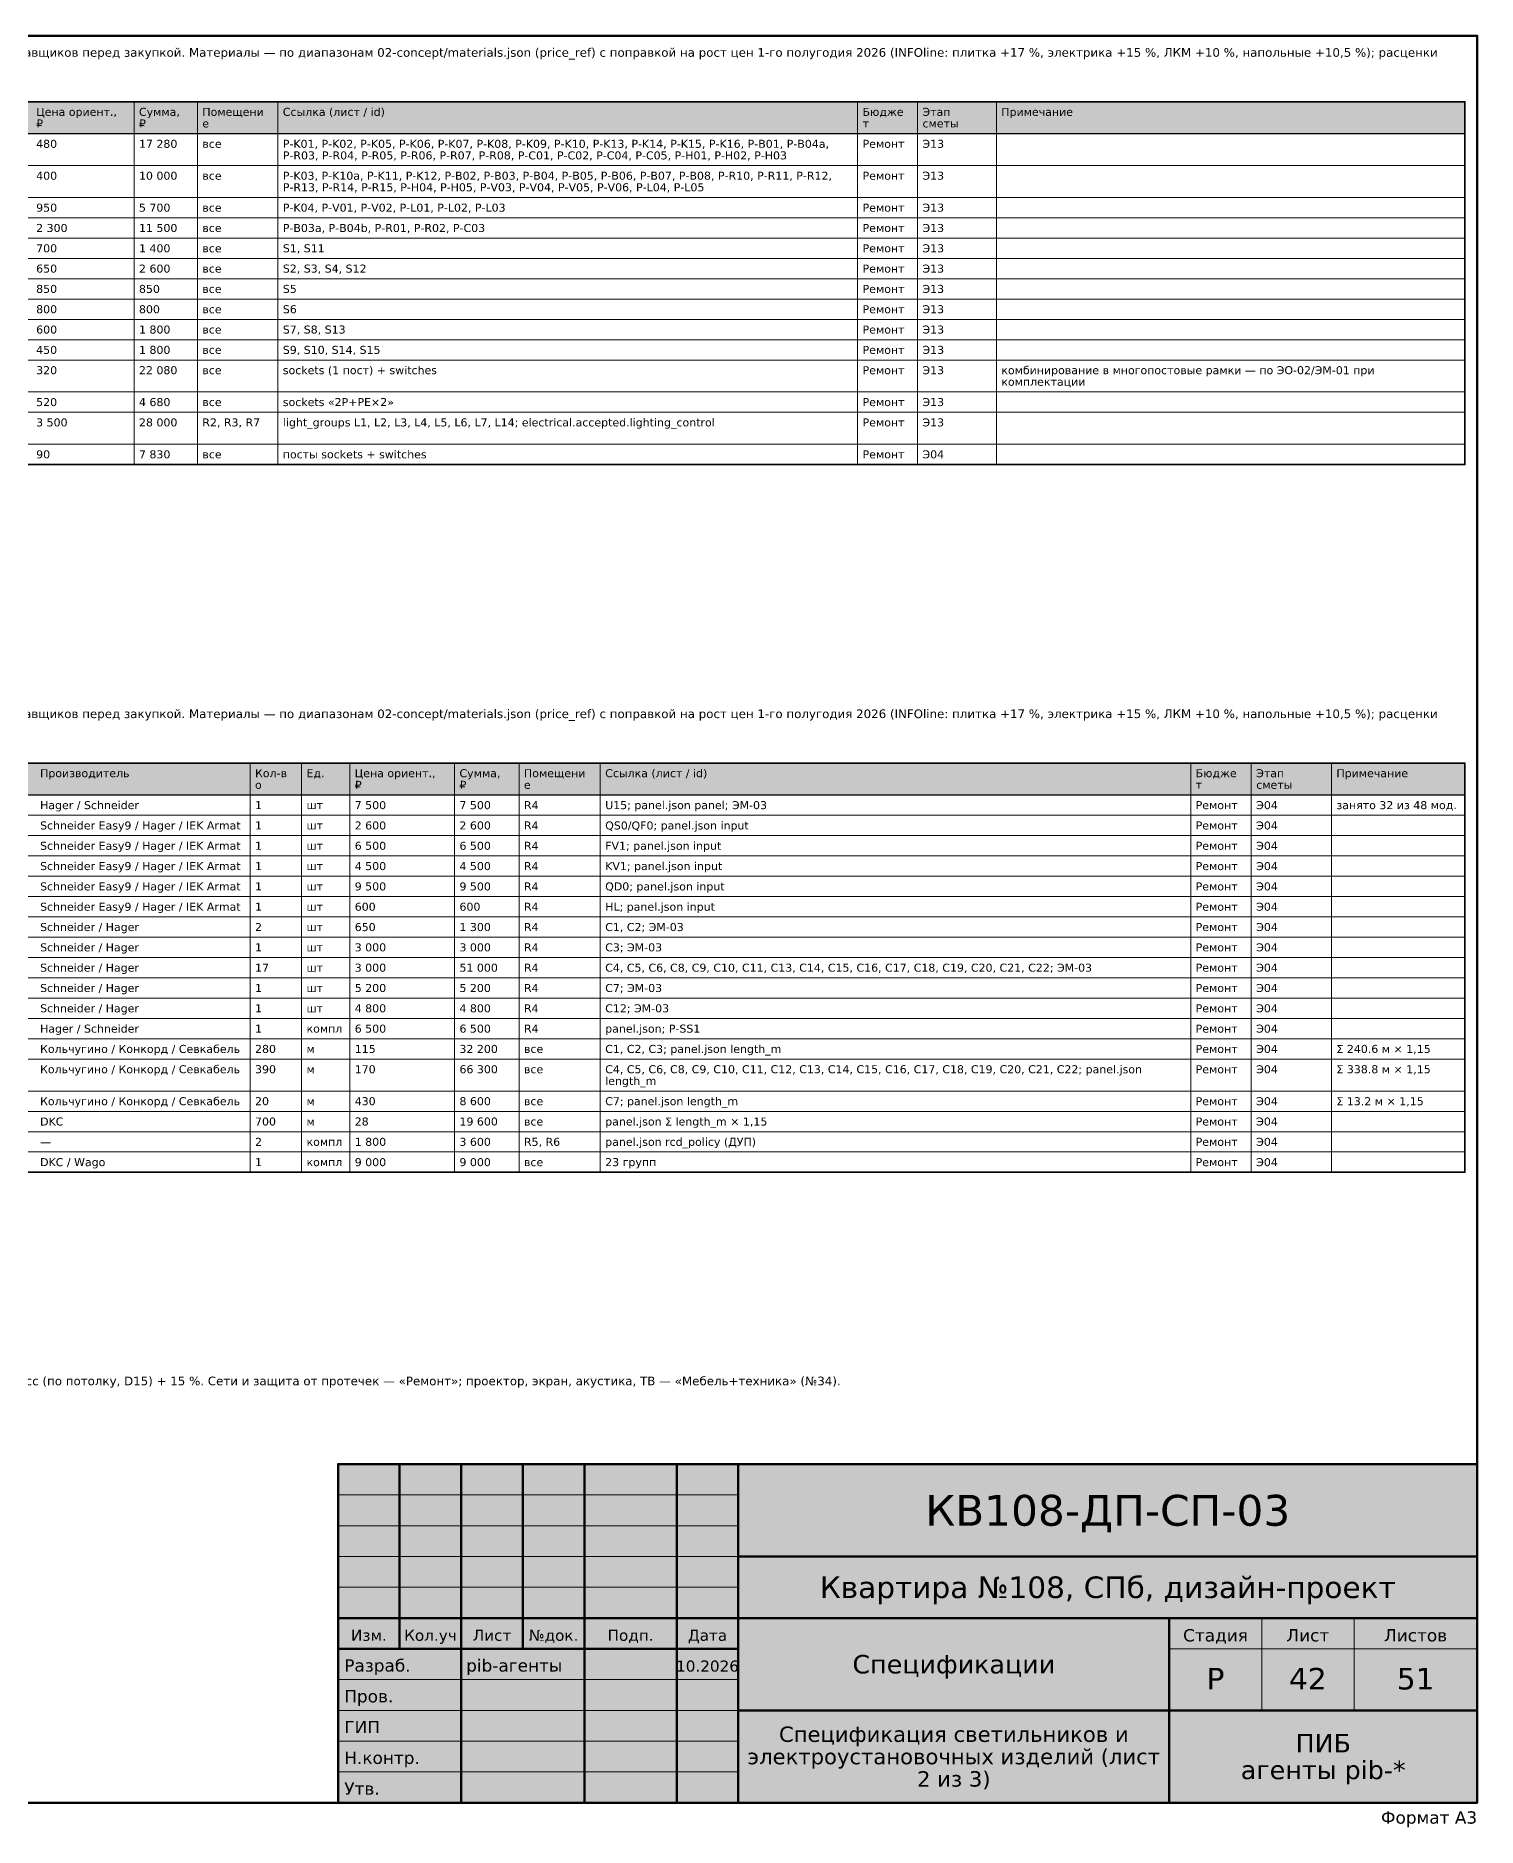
# Model space of a CAD drawing. Header units: millimetres. Extents: x 20 to 415, y 1 to 292.
# Drawn here: x 180.9 to 415, y 1 to 292 of the extents above; entities that cross this region are included whole.
import ezdxf
from ezdxf.enums import TextEntityAlignment as Align

# ---------------------------------------------------------------- set-up
doc = ezdxf.new("R2010")
doc.units = ezdxf.units.MM
doc.layers.add('FRAME', color=7, linetype='CONTINUOUS')
doc.layers.add('TEXT', color=7, linetype='CONTINUOUS')
doc.styles.add('GOST', font='DejaVuSans.ttf')

msp = doc.modelspace()

# ---------------------------------------------------------------- hatches: boundary and pattern name
at = {"layer": 'FRAME', "true_color": 0xffffff}
h = msp.add_hatch(color=7, dxfattribs=at)
h.dxf.hatch_style = 1
h.paths.add_polyline_path([(230, 5), (415, 5), (415, 60), (230, 60)])
at = {"layer": 'TEXT', "true_color": 0xe6e6e6}
h = msp.add_hatch(color=7, dxfattribs=at)
h.dxf.hatch_style = 1
h.paths.add_polyline_path([(22, 276.12), (413, 276.12), (413, 281.3), (22, 281.3)])
h = msp.add_hatch(color=7, dxfattribs=at)
h.dxf.hatch_style = 1
h.paths.add_polyline_path([(22, 168.69), (413, 168.69), (413, 173.88), (22, 173.88)])

# ---------------------------------------------------------------- linework, layer by layer
at = {"layer": 'FRAME', "color": 7, "lineweight": 50}
for points in [[(20, 5), (415, 5), (415, 292), (20, 292)], [(230, 5), (415, 5), (415, 60), (230, 60)]]:
    msp.add_lwpolyline(points, close=True, dxfattribs=at)
for points in [[(240, 30), (240, 60)], [(250, 5), (250, 60)], [(260, 30), (260, 60)], [(270, 5), (270, 60)], [(285, 5), (285, 60)], [(295, 5), (295, 60)], [(295, 45), (415, 45)], [(230, 35), (295, 35)], [(295, 35), (415, 35)], [(365, 5), (365, 35)], [(230, 30), (295, 30)], [(295, 20), (415, 20)]]:
    msp.add_lwpolyline(points, dxfattribs=at)
at = {"layer": 'FRAME', "color": 7, "lineweight": 20}
for points in [[(230, 55), (295, 55)], [(230, 50), (295, 50)], [(230, 45), (295, 45)], [(230, 40), (295, 40)], [(380, 20), (380, 35)], [(395, 20), (395, 35)], [(365, 30), (415, 30)], [(230, 25), (295, 25)], [(230, 20), (295, 20)], [(230, 15), (295, 15)], [(230, 10), (295, 10)]]:
    msp.add_lwpolyline(points, dxfattribs=at)
at = {"layer": 'TEXT', "color": 7, "lineweight": 25}
for points in [[(22, 276.12), (413, 276.12), (413, 281.3), (22, 281.3)], [(22, 168.69), (413, 168.69), (413, 173.88), (22, 173.88)]]:
    msp.add_lwpolyline(points, close=True, dxfattribs=at)
at = {"layer": 'TEXT', "color": 7, "lineweight": 35}
for points in [[(22, 222.37), (413, 222.37), (413, 281.3), (22, 281.3)], [(22, 107.4), (413, 107.4), (413, 173.88), (22, 173.88)]]:
    msp.add_lwpolyline(points, close=True, dxfattribs=at)
at = {"layer": 'TEXT', "color": 7, "lineweight": 15}
for points in [[(196.86, 281.3), (196.86, 276.12)], [(207.15, 281.3), (207.15, 276.12)], [(220.22, 281.3), (220.22, 276.12)], [(314.38, 281.3), (314.38, 276.12)], [(324.11, 281.3), (324.11, 276.12)], [(336.91, 281.3), (336.91, 276.12)], [(413, 281.3), (413, 276.12)], [(196.86, 276.12), (196.86, 270.93)], [(207.15, 276.12), (207.15, 270.93)], [(220.22, 276.12), (220.22, 270.93)], [(314.38, 276.12), (314.38, 270.93)], [(324.11, 276.12), (324.11, 270.93)], [(336.91, 276.12), (336.91, 270.93)], [(413, 276.12), (413, 270.93)], [(196.86, 270.93), (196.86, 265.75)], [(207.15, 270.93), (207.15, 265.75)], [(220.22, 270.93), (220.22, 265.75)], [(314.38, 270.93), (314.38, 265.75)], [(324.11, 270.93), (324.11, 265.75)], [(336.91, 270.93), (336.91, 265.75)], [(413, 270.93), (413, 265.75)], [(196.86, 265.75), (196.86, 262.44)], [(207.15, 265.75), (207.15, 262.44)], [(220.22, 265.75), (220.22, 262.44)], [(314.38, 265.75), (314.38, 262.44)], [(324.11, 265.75), (324.11, 262.44)], [(336.91, 265.75), (336.91, 262.44)], [(413, 265.75), (413, 262.44)], [(196.86, 262.44), (196.86, 259.14)], [(207.15, 262.44), (207.15, 259.14)], [(220.22, 262.44), (220.22, 259.14)], [(314.38, 262.44), (314.38, 259.14)], [(324.11, 262.44), (324.11, 259.14)], [(336.91, 262.44), (336.91, 259.14)], [(413, 262.44), (413, 259.14)], [(196.86, 259.14), (196.86, 255.84)], [(207.15, 259.14), (207.15, 255.84)], [(220.22, 259.14), (220.22, 255.84)], [(314.38, 259.14), (314.38, 255.84)], [(324.11, 259.14), (324.11, 255.84)], [(336.91, 259.14), (336.91, 255.84)], [(413, 259.14), (413, 255.84)], [(196.86, 255.84), (196.86, 252.54)], [(207.15, 255.84), (207.15, 252.54)], [(220.22, 255.84), (220.22, 252.54)], [(314.38, 255.84), (314.38, 252.54)], [(324.11, 255.84), (324.11, 252.54)], [(336.91, 255.84), (336.91, 252.54)], [(413, 255.84), (413, 252.54)], [(196.86, 252.54), (196.86, 249.24)], [(207.15, 252.54), (207.15, 249.24)], [(220.22, 252.54), (220.22, 249.24)], [(314.38, 252.54), (314.38, 249.24)], [(324.11, 252.54), (324.11, 249.24)], [(336.91, 252.54), (336.91, 249.24)], [(413, 252.54), (413, 249.24)], [(196.86, 249.24), (196.86, 245.94)], [(207.15, 249.24), (207.15, 245.94)], [(220.22, 249.24), (220.22, 245.94)], [(314.38, 249.24), (314.38, 245.94)], [(324.11, 249.24), (324.11, 245.94)], [(336.91, 249.24), (336.91, 245.94)], [(413, 249.24), (413, 245.94)], [(196.86, 245.94), (196.86, 242.64)], [(207.15, 245.94), (207.15, 242.64)], [(220.22, 245.94), (220.22, 242.64)], [(314.38, 245.94), (314.38, 242.64)], [(324.11, 245.94), (324.11, 242.64)], [(336.91, 245.94), (336.91, 242.64)], [(413, 245.94), (413, 242.64)], [(196.86, 242.64), (196.86, 239.34)], [(207.15, 242.64), (207.15, 239.34)], [(220.22, 242.64), (220.22, 239.34)], [(314.38, 242.64), (314.38, 239.34)], [(324.11, 242.64), (324.11, 239.34)], [(336.91, 242.64), (336.91, 239.34)], [(413, 242.64), (413, 239.34)], [(196.86, 239.34), (196.86, 234.16)], [(207.15, 239.34), (207.15, 234.16)], [(220.22, 239.34), (220.22, 234.16)], [(314.38, 239.34), (314.38, 234.16)], [(324.11, 239.34), (324.11, 234.16)], [(336.91, 239.34), (336.91, 234.16)], [(413, 239.34), (413, 234.16)], [(196.86, 234.16), (196.86, 230.86)], [(207.15, 234.16), (207.15, 230.86)], [(220.22, 234.16), (220.22, 230.86)], [(314.38, 234.16), (314.38, 230.86)], [(324.11, 234.16), (324.11, 230.86)], [(336.91, 234.16), (336.91, 230.86)], [(413, 234.16), (413, 230.86)], [(196.86, 230.86), (196.86, 225.67)], [(207.15, 230.86), (207.15, 225.67)], [(220.22, 230.86), (220.22, 225.67)], [(314.38, 230.86), (314.38, 225.67)], [(324.11, 230.86), (324.11, 225.67)], [(336.91, 230.86), (336.91, 225.67)], [(413, 230.86), (413, 225.67)], [(196.86, 225.67), (196.86, 222.37)], [(207.15, 225.67), (207.15, 222.37)], [(220.22, 225.67), (220.22, 222.37)], [(314.38, 225.67), (314.38, 222.37)], [(324.11, 225.67), (324.11, 222.37)], [(336.91, 225.67), (336.91, 222.37)], [(413, 225.67), (413, 222.37)], [(215.71, 173.88), (215.71, 168.69)], [(224.07, 173.88), (224.07, 168.69)], [(231.9, 173.88), (231.9, 168.69)], [(248.91, 173.88), (248.91, 168.69)], [(259.39, 173.88), (259.39, 168.69)], [(272.58, 173.88), (272.58, 168.69)], [(368.48, 173.88), (368.48, 168.69)], [(378.31, 173.88), (378.31, 168.69)], [(391.34, 173.88), (391.34, 168.69)], [(413, 173.88), (413, 168.69)], [(215.71, 168.69), (215.71, 165.39)], [(224.07, 168.69), (224.07, 165.39)], [(231.9, 168.69), (231.9, 165.39)], [(248.91, 168.69), (248.91, 165.39)], [(259.39, 168.69), (259.39, 165.39)], [(272.58, 168.69), (272.58, 165.39)], [(368.48, 168.69), (368.48, 165.39)], [(378.31, 168.69), (378.31, 165.39)], [(391.34, 168.69), (391.34, 165.39)], [(413, 168.69), (413, 165.39)], [(215.71, 165.39), (215.71, 162.09)], [(224.07, 165.39), (224.07, 162.09)], [(231.9, 165.39), (231.9, 162.09)], [(248.91, 165.39), (248.91, 162.09)], [(259.39, 165.39), (259.39, 162.09)], [(272.58, 165.39), (272.58, 162.09)], [(368.48, 165.39), (368.48, 162.09)], [(378.31, 165.39), (378.31, 162.09)], [(391.34, 165.39), (391.34, 162.09)], [(413, 165.39), (413, 162.09)], [(215.71, 162.09), (215.71, 158.79)], [(224.07, 162.09), (224.07, 158.79)], [(231.9, 162.09), (231.9, 158.79)], [(248.91, 162.09), (248.91, 158.79)], [(259.39, 162.09), (259.39, 158.79)], [(272.58, 162.09), (272.58, 158.79)], [(368.48, 162.09), (368.48, 158.79)], [(378.31, 162.09), (378.31, 158.79)], [(391.34, 162.09), (391.34, 158.79)], [(413, 162.09), (413, 158.79)], [(215.71, 158.79), (215.71, 155.49)], [(224.07, 158.79), (224.07, 155.49)], [(231.9, 158.79), (231.9, 155.49)], [(248.91, 158.79), (248.91, 155.49)], [(259.39, 158.79), (259.39, 155.49)], [(272.58, 158.79), (272.58, 155.49)], [(368.48, 158.79), (368.48, 155.49)], [(378.31, 158.79), (378.31, 155.49)], [(391.34, 158.79), (391.34, 155.49)], [(413, 158.79), (413, 155.49)], [(215.71, 155.49), (215.71, 152.19)], [(224.07, 155.49), (224.07, 152.19)], [(231.9, 155.49), (231.9, 152.19)], [(248.91, 155.49), (248.91, 152.19)], [(259.39, 155.49), (259.39, 152.19)], [(272.58, 155.49), (272.58, 152.19)], [(368.48, 155.49), (368.48, 152.19)], [(378.31, 155.49), (378.31, 152.19)], [(391.34, 155.49), (391.34, 152.19)], [(413, 155.49), (413, 152.19)], [(215.71, 152.19), (215.71, 148.89)], [(224.07, 152.19), (224.07, 148.89)], [(231.9, 152.19), (231.9, 148.89)], [(248.91, 152.19), (248.91, 148.89)], [(259.39, 152.19), (259.39, 148.89)], [(272.58, 152.19), (272.58, 148.89)], [(368.48, 152.19), (368.48, 148.89)], [(378.31, 152.19), (378.31, 148.89)], [(391.34, 152.19), (391.34, 148.89)], [(413, 152.19), (413, 148.89)], [(215.71, 148.89), (215.71, 145.59)], [(224.07, 148.89), (224.07, 145.59)], [(231.9, 148.89), (231.9, 145.59)], [(248.91, 148.89), (248.91, 145.59)], [(259.39, 148.89), (259.39, 145.59)], [(272.58, 148.89), (272.58, 145.59)], [(368.48, 148.89), (368.48, 145.59)], [(378.31, 148.89), (378.31, 145.59)], [(391.34, 148.89), (391.34, 145.59)], [(413, 148.89), (413, 145.59)], [(215.71, 145.59), (215.71, 142.29)], [(224.07, 145.59), (224.07, 142.29)], [(231.9, 145.59), (231.9, 142.29)], [(248.91, 145.59), (248.91, 142.29)], [(259.39, 145.59), (259.39, 142.29)], [(272.58, 145.59), (272.58, 142.29)], [(368.48, 145.59), (368.48, 142.29)], [(378.31, 145.59), (378.31, 142.29)], [(391.34, 145.59), (391.34, 142.29)], [(413, 145.59), (413, 142.29)], [(215.71, 142.29), (215.71, 138.99)], [(224.07, 142.29), (224.07, 138.99)], [(231.9, 142.29), (231.9, 138.99)], [(248.91, 142.29), (248.91, 138.99)], [(259.39, 142.29), (259.39, 138.99)], [(272.58, 142.29), (272.58, 138.99)], [(368.48, 142.29), (368.48, 138.99)], [(378.31, 142.29), (378.31, 138.99)], [(391.34, 142.29), (391.34, 138.99)], [(413, 142.29), (413, 138.99)], [(215.71, 138.99), (215.71, 135.69)], [(224.07, 138.99), (224.07, 135.69)], [(231.9, 138.99), (231.9, 135.69)], [(248.91, 138.99), (248.91, 135.69)], [(259.39, 138.99), (259.39, 135.69)], [(272.58, 138.99), (272.58, 135.69)], [(368.48, 138.99), (368.48, 135.69)], [(378.31, 138.99), (378.31, 135.69)], [(391.34, 138.99), (391.34, 135.69)], [(413, 138.99), (413, 135.69)], [(215.71, 135.69), (215.71, 132.39)], [(224.07, 135.69), (224.07, 132.39)], [(231.9, 135.69), (231.9, 132.39)], [(248.91, 135.69), (248.91, 132.39)], [(259.39, 135.69), (259.39, 132.39)], [(272.58, 135.69), (272.58, 132.39)], [(368.48, 135.69), (368.48, 132.39)], [(378.31, 135.69), (378.31, 132.39)], [(391.34, 135.69), (391.34, 132.39)], [(413, 135.69), (413, 132.39)], [(215.71, 132.39), (215.71, 129.09)], [(224.07, 132.39), (224.07, 129.09)], [(231.9, 132.39), (231.9, 129.09)], [(248.91, 132.39), (248.91, 129.09)], [(259.39, 132.39), (259.39, 129.09)], [(272.58, 132.39), (272.58, 129.09)], [(368.48, 132.39), (368.48, 129.09)], [(378.31, 132.39), (378.31, 129.09)], [(391.34, 132.39), (391.34, 129.09)], [(413, 132.39), (413, 129.09)], [(215.71, 129.09), (215.71, 125.79)], [(224.07, 129.09), (224.07, 125.79)], [(231.9, 129.09), (231.9, 125.79)], [(248.91, 129.09), (248.91, 125.79)], [(259.39, 129.09), (259.39, 125.79)], [(272.58, 129.09), (272.58, 125.79)], [(368.48, 129.09), (368.48, 125.79)], [(378.31, 129.09), (378.31, 125.79)], [(391.34, 129.09), (391.34, 125.79)], [(413, 129.09), (413, 125.79)], [(215.71, 125.79), (215.71, 120.6)], [(224.07, 125.79), (224.07, 120.6)], [(231.9, 125.79), (231.9, 120.6)], [(248.91, 125.79), (248.91, 120.6)], [(259.39, 125.79), (259.39, 120.6)], [(272.58, 125.79), (272.58, 120.6)], [(368.48, 125.79), (368.48, 120.6)], [(378.31, 125.79), (378.31, 120.6)], [(391.34, 125.79), (391.34, 120.6)], [(413, 125.79), (413, 120.6)], [(215.71, 120.6), (215.71, 117.3)], [(224.07, 120.6), (224.07, 117.3)], [(231.9, 120.6), (231.9, 117.3)], [(248.91, 120.6), (248.91, 117.3)], [(259.39, 120.6), (259.39, 117.3)], [(272.58, 120.6), (272.58, 117.3)], [(368.48, 120.6), (368.48, 117.3)], [(378.31, 120.6), (378.31, 117.3)], [(391.34, 120.6), (391.34, 117.3)], [(413, 120.6), (413, 117.3)], [(215.71, 117.3), (215.71, 114)], [(224.07, 117.3), (224.07, 114)], [(231.9, 117.3), (231.9, 114)], [(248.91, 117.3), (248.91, 114)], [(259.39, 117.3), (259.39, 114)], [(272.58, 117.3), (272.58, 114)], [(368.48, 117.3), (368.48, 114)], [(378.31, 117.3), (378.31, 114)], [(391.34, 117.3), (391.34, 114)], [(413, 117.3), (413, 114)], [(215.71, 114), (215.71, 110.7)], [(224.07, 114), (224.07, 110.7)], [(231.9, 114), (231.9, 110.7)], [(248.91, 114), (248.91, 110.7)], [(259.39, 114), (259.39, 110.7)], [(272.58, 114), (272.58, 110.7)], [(368.48, 114), (368.48, 110.7)], [(378.31, 114), (378.31, 110.7)], [(391.34, 114), (391.34, 110.7)], [(413, 114), (413, 110.7)], [(215.71, 110.7), (215.71, 107.4)], [(224.07, 110.7), (224.07, 107.4)], [(231.9, 110.7), (231.9, 107.4)], [(248.91, 110.7), (248.91, 107.4)], [(259.39, 110.7), (259.39, 107.4)], [(272.58, 110.7), (272.58, 107.4)], [(368.48, 110.7), (368.48, 107.4)], [(378.31, 110.7), (378.31, 107.4)], [(391.34, 110.7), (391.34, 107.4)], [(413, 110.7), (413, 107.4)]]:
    msp.add_lwpolyline(points, dxfattribs=at)
for points in [[(22, 270.93), (413, 270.93), (413, 276.12), (22, 276.12)], [(22, 265.75), (413, 265.75), (413, 270.93), (22, 270.93)], [(22, 262.44), (413, 262.44), (413, 265.75), (22, 265.75)], [(22, 259.14), (413, 259.14), (413, 262.44), (22, 262.44)], [(22, 255.84), (413, 255.84), (413, 259.14), (22, 259.14)], [(22, 252.54), (413, 252.54), (413, 255.84), (22, 255.84)], [(22, 249.24), (413, 249.24), (413, 252.54), (22, 252.54)], [(22, 245.94), (413, 245.94), (413, 249.24), (22, 249.24)], [(22, 242.64), (413, 242.64), (413, 245.94), (22, 245.94)], [(22, 239.34), (413, 239.34), (413, 242.64), (22, 242.64)], [(22, 234.16), (413, 234.16), (413, 239.34), (22, 239.34)], [(22, 230.86), (413, 230.86), (413, 234.16), (22, 234.16)], [(22, 225.67), (413, 225.67), (413, 230.86), (22, 230.86)], [(22, 222.37), (413, 222.37), (413, 225.67), (22, 225.67)], [(22, 165.39), (413, 165.39), (413, 168.69), (22, 168.69)], [(22, 162.09), (413, 162.09), (413, 165.39), (22, 165.39)], [(22, 158.79), (413, 158.79), (413, 162.09), (22, 162.09)], [(22, 155.49), (413, 155.49), (413, 158.79), (22, 158.79)], [(22, 152.19), (413, 152.19), (413, 155.49), (22, 155.49)], [(22, 148.89), (413, 148.89), (413, 152.19), (22, 152.19)], [(22, 145.59), (413, 145.59), (413, 148.89), (22, 148.89)], [(22, 142.29), (413, 142.29), (413, 145.59), (22, 145.59)], [(22, 138.99), (413, 138.99), (413, 142.29), (22, 142.29)], [(22, 135.69), (413, 135.69), (413, 138.99), (22, 138.99)], [(22, 132.39), (413, 132.39), (413, 135.69), (22, 135.69)], [(22, 129.09), (413, 129.09), (413, 132.39), (22, 132.39)], [(22, 125.79), (413, 125.79), (413, 129.09), (22, 129.09)], [(22, 120.6), (413, 120.6), (413, 125.79), (22, 125.79)], [(22, 117.3), (413, 117.3), (413, 120.6), (22, 120.6)], [(22, 114), (413, 114), (413, 117.3), (22, 117.3)], [(22, 110.7), (413, 110.7), (413, 114), (22, 114)], [(22, 107.4), (413, 107.4), (413, 110.7), (22, 110.7)]]:
    msp.add_lwpolyline(points, close=True, dxfattribs=at)

# ---------------------------------------------------------------- texts
at = {"layer": 'FRAME', "color": 7, "style": 'GOST'}
for s, height, p in [('КВ108-ДП-СП-03', 5, (355, 50)), ('Квартира №108, СПб, дизайн-проект', 3.5, (355, 38.25)), ('Изм.', 1.8, (235, 31.3)), ('Кол.уч', 1.8, (245, 31.3)), ('Лист', 1.8, (255, 31.3)), ('№док.', 1.8, (265, 31.3)), ('Подп.', 1.8, (277.5, 31.3)), ('Дата', 1.8, (290, 31.3)), ('Стадия', 2, (372.5, 31.2)), ('Лист', 2, (387.5, 31.2)), ('Листов', 2, (405, 31.2)), ('10.2026', 1.8, (290, 26.3)), ('Спецификации', 3, (330, 26)), ('Р', 3.5, (372.5, 23.4)), ('42', 3.5, (387.5, 23.4)), ('51', 3.5, (405, 23.4)), ('Спецификация светильников и', 2.5, (330, 14.88)), ('ПИБ', 3, (390, 13.18)), ('электроустановочных изделий (лист', 2.5, (330, 11.25)), ('агенты pib-*', 3, (390, 8.83)), ('2 из 3)', 2.5, (330, 7.62))]:
    msp.add_text(s, height=height, dxfattribs=at).set_placement(p, align=Align.CENTER)
for s, p in [('Разраб.', (231, 26.3)), ('pib-агенты', (250.8, 26.3)), ('Пров.', (231, 21.3)), ('ГИП', (231, 16.3)), ('Н.контр.', (231, 11.3)), ('Утв.', (231, 6.3))]:
    msp.add_text(s, height=2, dxfattribs=at).set_placement(p)
msp.add_text('Формат A3', height=2, dxfattribs=at).set_placement((415, 1.6), align=Align.RIGHT)
at = {"layer": 'TEXT', "color": 7, "style": 'GOST'}
for s, height, p in [('Цены — ориентировочные для Санкт-Петербурга на 10.2026 (средний сегмент, розница/подрядчики), не являются офертой и подлежат проверке у поставщиков перед закупкой. Материалы — по диапазонам 02-concept/materials.json (price_ref) с поправкой на рост цен 1-го полугодия 2026 (INFOline: плитка +17 %, электрика +15 %, ЛКМ +10 %, напольные +10,5 %); расценки', 1.4, (22, 288.6)), ('Цена ориент.,', 1.3, (180.96, 279)), ('Сумма,', 1.3, (197.66, 279)), ('Помещени', 1.3, (207.95, 279)), ('Ссылка (лист / id)', 1.3, (221.02, 279)), ('Бюдже', 1.3, (315.18, 279)), ('Этап', 1.3, (324.91, 279)), ('Примечание', 1.3, (337.71, 279)), ('₽', 1.3, (180.96, 277.12)), ('₽', 1.3, (197.66, 277.12)), ('е', 1.3, (207.95, 277.12)), ('т', 1.3, (315.18, 277.12)), ('сметы', 1.3, (324.91, 277.12)), ('480', 1.3, (180.96, 273.81)), ('17 280', 1.3, (197.66, 273.81)), ('все', 1.3, (207.95, 273.81)), ('P-K01, P-K02, P-K05, P-K06, P-K07, P-K08, P-K09, P-K10, P-K13, P-K14, P-K15, P-K16, P-B01, P-B04a,', 1.3, (221.02, 273.81)), ('Ремонт', 1.3, (315.18, 273.81)), ('Э13', 1.3, (324.91, 273.81)), ('P-R03, P-R04, P-R05, P-R06, P-R07, P-R08, P-C01, P-C02, P-C04, P-C05, P-H01, P-H02, P-H03', 1.3, (221.02, 271.93)), ('400', 1.3, (180.96, 268.63)), ('10 000', 1.3, (197.66, 268.63)), ('все', 1.3, (207.95, 268.63)), ('P-K03, P-K10a, P-K11, P-K12, P-B02, P-B03, P-B04, P-B05, P-B06, P-B07, P-B08, P-R10, P-R11, P-R12,', 1.3, (221.02, 268.63)), ('P-R13, P-R14, P-R15, P-H04, P-H05, P-V03, P-V04, P-V05, P-V06, P-L04, P-L05', 1.3, (221.02, 266.75)), ('Ремонт', 1.3, (315.18, 268.63)), ('Э13', 1.3, (324.91, 268.63)), ('950', 1.3, (180.96, 263.44)), ('5 700', 1.3, (197.66, 263.44)), ('все', 1.3, (207.95, 263.44)), ('P-K04, P-V01, P-V02, P-L01, P-L02, P-L03', 1.3, (221.02, 263.44)), ('Ремонт', 1.3, (315.18, 263.44)), ('Э13', 1.3, (324.91, 263.44)), ('2 300', 1.3, (180.96, 260.14)), ('11 500', 1.3, (197.66, 260.14)), ('все', 1.3, (207.95, 260.14)), ('P-B03a, P-B04b, P-R01, P-R02, P-C03', 1.3, (221.02, 260.14)), ('Ремонт', 1.3, (315.18, 260.14)), ('Э13', 1.3, (324.91, 260.14)), ('700', 1.3, (180.96, 256.84)), ('1 400', 1.3, (197.66, 256.84)), ('все', 1.3, (207.95, 256.84)), ('S1, S11', 1.3, (221.02, 256.84)), ('Ремонт', 1.3, (315.18, 256.84)), ('Э13', 1.3, (324.91, 256.84)), ('650', 1.3, (180.96, 253.54)), ('2 600', 1.3, (197.66, 253.54)), ('все', 1.3, (207.95, 253.54)), ('S2, S3, S4, S12', 1.3, (221.02, 253.54)), ('Ремонт', 1.3, (315.18, 253.54)), ('Э13', 1.3, (324.91, 253.54)), ('850', 1.3, (180.96, 250.24)), ('850', 1.3, (197.66, 250.24)), ('все', 1.3, (207.95, 250.24)), ('S5', 1.3, (221.02, 250.24)), ('Ремонт', 1.3, (315.18, 250.24)), ('Э13', 1.3, (324.91, 250.24)), ('800', 1.3, (180.96, 246.94)), ('800', 1.3, (197.66, 246.94)), ('все', 1.3, (207.95, 246.94)), ('S6', 1.3, (221.02, 246.94)), ('Ремонт', 1.3, (315.18, 246.94)), ('Э13', 1.3, (324.91, 246.94)), ('600', 1.3, (180.96, 243.64)), ('1 800', 1.3, (197.66, 243.64)), ('все', 1.3, (207.95, 243.64)), ('S7, S8, S13', 1.3, (221.02, 243.64)), ('Ремонт', 1.3, (315.18, 243.64)), ('Э13', 1.3, (324.91, 243.64)), ('450', 1.3, (180.96, 240.34)), ('1 800', 1.3, (197.66, 240.34)), ('S9, S10, S14, S15', 1.3, (221.02, 240.34)), ('Ремонт', 1.3, (315.18, 240.34)), ('Э13', 1.3, (324.91, 240.34)), ('все', 1.3, (207.95, 240.34)), ('320', 1.3, (180.96, 237.04)), ('22 080', 1.3, (197.66, 237.04)), ('все', 1.3, (207.95, 237.04)), ('sockets (1 пост) + switches', 1.3, (221.02, 237.04)), ('Ремонт', 1.3, (315.18, 237.04)), ('Э13', 1.3, (324.91, 237.04)), ('комбинирование в многопостовые рамки — по ЭО-02/ЭМ-01 при', 1.3, (337.71, 237.04)), ('комплектации', 1.3, (337.71, 235.16)), ('520', 1.3, (180.96, 231.86)), ('4 680', 1.3, (197.66, 231.86)), ('все', 1.3, (207.95, 231.86)), ('sockets «2P+PE×2»', 1.3, (221.02, 231.86)), ('Ремонт', 1.3, (315.18, 231.86)), ('Э13', 1.3, (324.91, 231.86)), ('3 500', 1.3, (180.96, 228.56)), ('28 000', 1.3, (197.66, 228.56)), ('R2, R3, R7', 1.3, (207.95, 228.56)), ('light_groups L1, L2, L3, L4, L5, L6, L7, L14; electrical.accepted.lighting_control', 1.3, (221.02, 228.56)), ('Э13', 1.3, (324.91, 228.56)), ('Ремонт', 1.3, (315.18, 228.56)), ('90', 1.3, (180.96, 223.37)), ('7 830', 1.3, (197.66, 223.37)), ('все', 1.3, (207.95, 223.37)), ('посты sockets + switches', 1.3, (221.02, 223.37)), ('Ремонт', 1.3, (315.18, 223.37)), ('Э04', 1.3, (324.91, 223.37)), ('Цены — ориентировочные для Санкт-Петербурга на 10.2026 (средний сегмент, розница/подрядчики), не являются офертой и подлежат проверке у поставщиков перед закупкой. Материалы — по диапазонам 02-concept/materials.json (price_ref) с поправкой на рост цен 1-го полугодия 2026 (INFOline: плитка +17 %, электрика +15 %, ЛКМ +10 %, напольные +10,5 %); расценки', 1.4, (22, 181.18)), ('Производитель', 1.3, (181.6, 171.58)), ('Кол-в', 1.3, (216.51, 171.58)), ('Ед.', 1.3, (224.87, 171.58)), ('Цена ориент.,', 1.3, (232.7, 171.58)), ('Сумма,', 1.3, (249.71, 171.58)), ('Помещени', 1.3, (260.19, 171.58)), ('Ссылка (лист / id)', 1.3, (273.38, 171.58)), ('Бюдже', 1.3, (369.28, 171.58)), ('Этап', 1.3, (379.11, 171.58)), ('Примечание', 1.3, (392.14, 171.58)), ('о', 1.3, (216.51, 169.69)), ('₽', 1.3, (232.7, 169.69)), ('₽', 1.3, (249.71, 169.69)), ('е', 1.3, (260.19, 169.69)), ('т', 1.3, (369.28, 169.69)), ('сметы', 1.3, (379.11, 169.69)), ('Hager / Schneider', 1.3, (181.6, 166.39)), ('1', 1.3, (216.51, 166.39)), ('шт', 1.3, (224.87, 166.39)), ('7 500', 1.3, (232.7, 166.39)), ('7 500', 1.3, (249.71, 166.39)), ('R4', 1.3, (260.19, 166.39)), ('U15; panel.json panel; ЭМ-03', 1.3, (273.38, 166.39)), ('Ремонт', 1.3, (369.28, 166.39)), ('Э04', 1.3, (379.11, 166.39)), ('занято 32 из 48 мод.', 1.3, (392.14, 166.39)), ('Schneider Easy9 / Hager / IEK Armat', 1.3, (181.6, 163.09)), ('1', 1.3, (216.51, 163.09)), ('шт', 1.3, (224.87, 163.09)), ('2 600', 1.3, (232.7, 163.09)), ('2 600', 1.3, (249.71, 163.09)), ('R4', 1.3, (260.19, 163.09)), ('QS0/QF0; panel.json input', 1.3, (273.38, 163.09)), ('Ремонт', 1.3, (369.28, 163.09)), ('Э04', 1.3, (379.11, 163.09)), ('Schneider Easy9 / Hager / IEK Armat', 1.3, (181.6, 159.79)), ('1', 1.3, (216.51, 159.79)), ('шт', 1.3, (224.87, 159.79)), ('6 500', 1.3, (232.7, 159.79)), ('6 500', 1.3, (249.71, 159.79)), ('R4', 1.3, (260.19, 159.79)), ('FV1; panel.json input', 1.3, (273.38, 159.79)), ('Ремонт', 1.3, (369.28, 159.79)), ('Э04', 1.3, (379.11, 159.79)), ('Schneider Easy9 / Hager / IEK Armat', 1.3, (181.6, 156.49)), ('1', 1.3, (216.51, 156.49)), ('шт', 1.3, (224.87, 156.49)), ('4 500', 1.3, (232.7, 156.49)), ('4 500', 1.3, (249.71, 156.49)), ('R4', 1.3, (260.19, 156.49)), ('KV1; panel.json input', 1.3, (273.38, 156.49)), ('Ремонт', 1.3, (369.28, 156.49)), ('Э04', 1.3, (379.11, 156.49)), ('Schneider Easy9 / Hager / IEK Armat', 1.3, (181.6, 153.19)), ('1', 1.3, (216.51, 153.19)), ('9 500', 1.3, (232.7, 153.19)), ('9 500', 1.3, (249.71, 153.19)), ('R4', 1.3, (260.19, 153.19)), ('QD0; panel.json input', 1.3, (273.38, 153.19)), ('Ремонт', 1.3, (369.28, 153.19)), ('Э04', 1.3, (379.11, 153.19)), ('шт', 1.3, (224.87, 153.19)), ('Schneider Easy9 / Hager / IEK Armat', 1.3, (181.6, 149.89)), ('1', 1.3, (216.51, 149.89)), ('шт', 1.3, (224.87, 149.89)), ('600', 1.3, (232.7, 149.89)), ('600', 1.3, (249.71, 149.89)), ('R4', 1.3, (260.19, 149.89)), ('HL; panel.json input', 1.3, (273.38, 149.89)), ('Ремонт', 1.3, (369.28, 149.89)), ('Э04', 1.3, (379.11, 149.89)), ('Schneider / Hager', 1.3, (181.6, 146.59)), ('2', 1.3, (216.51, 146.59)), ('шт', 1.3, (224.87, 146.59)), ('650', 1.3, (232.7, 146.59)), ('1 300', 1.3, (249.71, 146.59)), ('R4', 1.3, (260.19, 146.59)), ('C1, C2; ЭМ-03', 1.3, (273.38, 146.59)), ('Ремонт', 1.3, (369.28, 146.59)), ('Э04', 1.3, (379.11, 146.59)), ('Schneider / Hager', 1.3, (181.6, 143.29)), ('1', 1.3, (216.51, 143.29)), ('шт', 1.3, (224.87, 143.29)), ('3 000', 1.3, (232.7, 143.29)), ('3 000', 1.3, (249.71, 143.29)), ('R4', 1.3, (260.19, 143.29)), ('C3; ЭМ-03', 1.3, (273.38, 143.29)), ('Ремонт', 1.3, (369.28, 143.29)), ('Э04', 1.3, (379.11, 143.29)), ('Schneider / Hager', 1.3, (181.6, 139.99)), ('17', 1.3, (216.51, 139.99)), ('шт', 1.3, (224.87, 139.99)), ('3 000', 1.3, (232.7, 139.99)), ('51 000', 1.3, (249.71, 139.99)), ('R4', 1.3, (260.19, 139.99)), ('C4, C5, C6, C8, C9, C10, C11, C13, C14, C15, C16, C17, C18, C19, C20, C21, C22; ЭМ-03', 1.3, (273.38, 139.99)), ('Ремонт', 1.3, (369.28, 139.99)), ('Э04', 1.3, (379.11, 139.99)), ('Schneider / Hager', 1.3, (181.6, 136.69)), ('1', 1.3, (216.51, 136.69)), ('шт', 1.3, (224.87, 136.69)), ('5 200', 1.3, (232.7, 136.69)), ('5 200', 1.3, (249.71, 136.69)), ('R4', 1.3, (260.19, 136.69)), ('C7; ЭМ-03', 1.3, (273.38, 136.69)), ('Ремонт', 1.3, (369.28, 136.69)), ('Э04', 1.3, (379.11, 136.69)), ('Schneider / Hager', 1.3, (181.6, 133.39)), ('1', 1.3, (216.51, 133.39)), ('шт', 1.3, (224.87, 133.39)), ('4 800', 1.3, (232.7, 133.39)), ('4 800', 1.3, (249.71, 133.39)), ('R4', 1.3, (260.19, 133.39)), ('C12; ЭМ-03', 1.3, (273.38, 133.39)), ('Ремонт', 1.3, (369.28, 133.39)), ('Э04', 1.3, (379.11, 133.39)), ('Hager / Schneider', 1.3, (181.6, 130.09)), ('1', 1.3, (216.51, 130.09)), ('компл', 1.3, (224.87, 130.09)), ('6 500', 1.3, (232.7, 130.09)), ('6 500', 1.3, (249.71, 130.09)), ('R4', 1.3, (260.19, 130.09)), ('panel.json; P-SS1', 1.3, (273.38, 130.09)), ('Ремонт', 1.3, (369.28, 130.09)), ('Э04', 1.3, (379.11, 130.09)), ('Кольчугино / Конкорд / Севкабель', 1.3, (181.6, 126.79)), ('280', 1.3, (216.51, 126.79)), ('115', 1.3, (232.7, 126.79)), ('32 200', 1.3, (249.71, 126.79)), ('C1, C2, C3; panel.json length_m', 1.3, (273.38, 126.79)), ('Ремонт', 1.3, (369.28, 126.79)), ('Э04', 1.3, (379.11, 126.79)), ('Σ 240.6 м × 1,15', 1.3, (392.14, 126.79)), ('м', 1.3, (224.87, 126.79)), ('все', 1.3, (260.19, 126.79)), ('Кольчугино / Конкорд / Севкабель', 1.3, (181.6, 123.49)), ('390', 1.3, (216.51, 123.49)), ('м', 1.3, (224.87, 123.49)), ('170', 1.3, (232.7, 123.49)), ('66 300', 1.3, (249.71, 123.49)), ('все', 1.3, (260.19, 123.49)), ('C4, C5, C6, C8, C9, C10, C11, C12, C13, C14, C15, C16, C17, C18, C19, C20, C21, C22; panel.json', 1.3, (273.38, 123.49)), ('length_m', 1.3, (273.38, 121.6)), ('Ремонт', 1.3, (369.28, 123.49)), ('Э04', 1.3, (379.11, 123.49)), ('Σ 338.8 м × 1,15', 1.3, (392.14, 123.49)), ('Кольчугино / Конкорд / Севкабель', 1.3, (181.6, 118.3)), ('20', 1.3, (216.51, 118.3)), ('430', 1.3, (232.7, 118.3)), ('8 600', 1.3, (249.71, 118.3)), ('все', 1.3, (260.19, 118.3)), ('C7; panel.json length_m', 1.3, (273.38, 118.3)), ('Ремонт', 1.3, (369.28, 118.3)), ('Э04', 1.3, (379.11, 118.3)), ('Σ 13.2 м × 1,15', 1.3, (392.14, 118.3)), ('м', 1.3, (224.87, 118.3)), ('DKC', 1.3, (181.6, 115)), ('700', 1.3, (216.51, 115)), ('м', 1.3, (224.87, 115)), ('28', 1.3, (232.7, 115)), ('19 600', 1.3, (249.71, 115)), ('все', 1.3, (260.19, 115)), ('panel.json Σ length_m × 1,15', 1.3, (273.38, 115)), ('Ремонт', 1.3, (369.28, 115)), ('Э04', 1.3, (379.11, 115)), ('—', 1.3, (181.6, 111.7)), ('2', 1.3, (216.51, 111.7)), ('компл', 1.3, (224.87, 111.7)), ('1 800', 1.3, (232.7, 111.7)), ('3 600', 1.3, (249.71, 111.7)), ('R5, R6', 1.3, (260.19, 111.7)), ('panel.json rcd_policy (ДУП)', 1.3, (273.38, 111.7)), ('Ремонт', 1.3, (369.28, 111.7)), ('Э04', 1.3, (379.11, 111.7)), ('DKC / Wago', 1.3, (181.6, 108.4)), ('1', 1.3, (216.51, 108.4)), ('компл', 1.3, (224.87, 108.4)), ('9 000', 1.3, (232.7, 108.4)), ('9 000', 1.3, (249.71, 108.4)), ('все', 1.3, (260.19, 108.4)), ('23 групп', 1.3, (273.38, 108.4)), ('Ремонт', 1.3, (369.28, 108.4)), ('Э04', 1.3, (379.11, 108.4)), ('Источник: electrical.json low_voltage (ЭМ-02), plumbing.json leak_protection, furniture.json F32, F38–F40, F48, F64, F65. Длины кабелей — по координатам трасс (по потолку, D15) + 15 %. Сети и защита от протечек — «Ремонт»; проектор, экран, акустика, ТВ — «Мебель+техника» (№34).', 1.4, (22, 72.81))]:
    msp.add_text(s, height=height, dxfattribs=at).set_placement(p)

doc.saveas('drawing.dxf')
